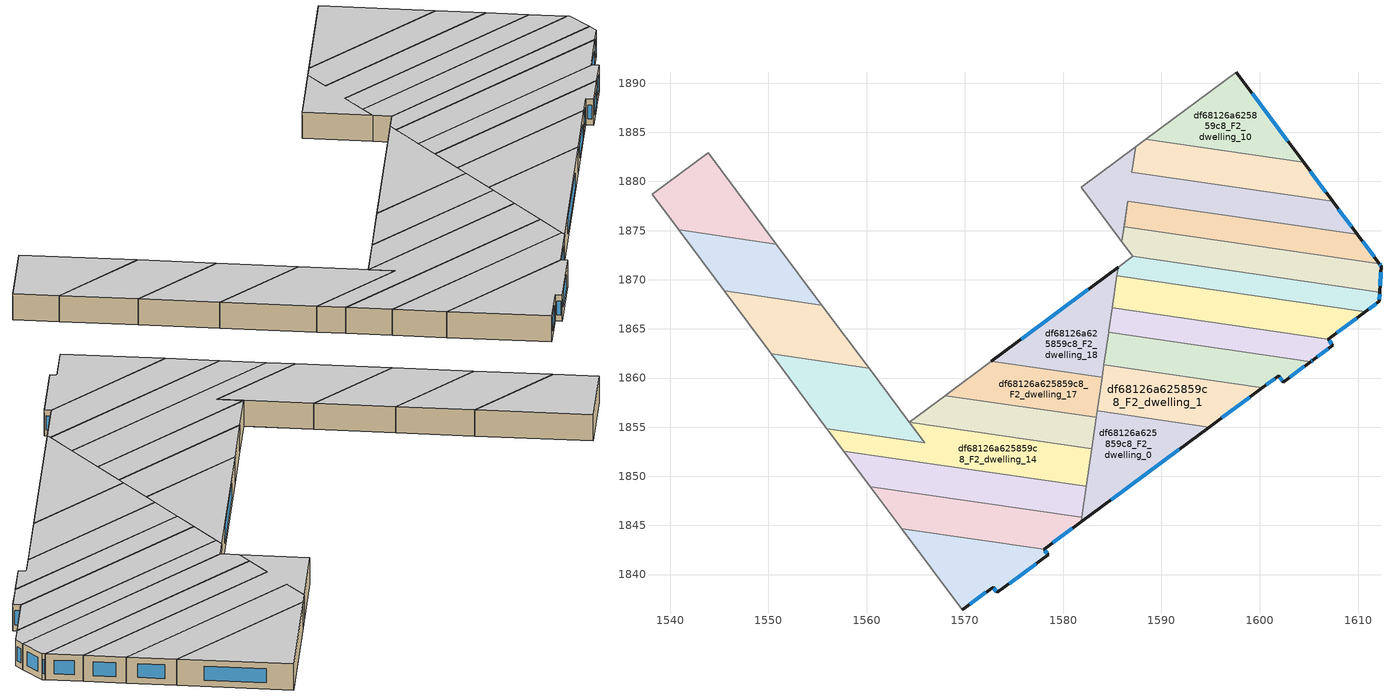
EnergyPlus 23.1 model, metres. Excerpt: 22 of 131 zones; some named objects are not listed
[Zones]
df68126a625859c8_F2_dwelling_0
 floor to df68126a625859c8_F1_dwelling_0 (EU_floor_Construction): 1594.87,1855 1581.83,1845.36 1583.47,1856.66 z6
 wall outside (EU_wall_Construction): 1581.83,1845.36 1594.87,1855 z6:9
 wall to df68126a625859c8_F2_dwelling_1 (EU_wall_Construction): 1594.87,1855 1583.47,1856.66 z6:9
 wall to df68126a625859c8_F2_dwelling_14 (EU_wall_Construction): 1582.91,1852.82 1582.36,1848.98 z6:9
 wall to df68126a625859c8_F2_dwelling_12 (EU_wall_Construction): 1581.9,1845.82 1581.83,1845.36 z6:9
 wall to df68126a625859c8_F2_dwelling_16 (EU_wall_Construction): 1583.37,1855.99 1582.91,1852.82 z6:9
 wall to df68126a625859c8_F2_dwelling_13 (EU_wall_Construction): 1582.35,1848.98 1581.9,1845.82 z6:9
 wall to df68126a625859c8_F2_dwelling_17 (EU_wall_Construction): 1583.47,1856.66 1583.38,1856.03 1583.37,1855.99 z6:9
 window (EU_Window_Construction): 1584.89,1847.63 1591.81,1852.74 z6.7:8.3
 ceiling to df68126a625859c8_F3_dwelling_0 (EU_floor_Construction): 1594.87,1855 1583.47,1856.66 1581.83,1845.36 z9
df68126a625859c8_F2_dwelling_1
 floor to df68126a625859c8_F1_dwelling_1 (EU_floor_Construction): 1600.27,1859 1594.87,1855 1583.47,1856.66 1584.15,1861.33 z6
 wall outside (EU_wall_Construction): 1594.87,1855 1600.27,1859 z6:9
 wall to df68126a625859c8_F2_dwelling_2 (EU_wall_Construction): 1600.27,1859 1584.15,1861.33 z6:9
 wall to df68126a625859c8_F2_dwelling_17 (EU_wall_Construction): 1583.96,1860.06 1583.47,1856.66 z6:9
 wall to df68126a625859c8_F2_dwelling_18 (EU_wall_Construction): 1584.15,1861.33 1583.96,1860.06 z6:9
 window (EU_Window_Construction): 1596.13,1855.94 1599,1858.06 z6.7:8.3
 ceiling to df68126a625859c8_F3_dwelling_1 (EU_floor_Construction): 1600.27,1859 1584.15,1861.33 1583.47,1856.66 1594.87,1855 z9
df68126a625859c8_F2_dwelling_10
 floor to df68126a625859c8_F1_dwelling_10 (EU_floor_Construction): 1597.61,1891.12 1604.46,1881.95 1588.39,1884.28 z6
 wall outside (EU_wall_Construction): 1604.46,1881.95 1597.61,1891.12 z6:9
 wall adiabatic (EU_wall_Construction): 1597.61,1891.12 1588.39,1884.28 z6:9
 wall to df68126a625859c8_F2_dwelling_9 (EU_wall_Construction): 1588.39,1884.28 1604.46,1881.95 z6:9
 window (EU_Window_Construction): 1602.85,1884.11 1599.22,1888.97 z6.7:8.3
 ceiling to df68126a625859c8_F3_dwelling_10 (EU_floor_Construction): 1604.46,1881.95 1597.61,1891.12 1588.39,1884.28 z9
df68126a625859c8_F2_dwelling_11
 floor to df68126a625859c8_F1_dwelling_11 (EU_floor_Construction): 1578.04,1842.56 1578.45,1842.02 1573.27,1838.18 1572.86,1838.73 1569.73,1836.41 1563.57,1844.66 z6
 wall outside (EU_wall_Construction): 1569.73,1836.41 1572.86,1838.73 1573.27,1838.18 1578.45,1842.02 1578.04,1842.56 z6:9
 wall adiabatic (EU_wall_Construction): 1563.57,1844.66 1569.73,1836.41 z6:9
 wall to df68126a625859c8_F2_dwelling_12 (EU_wall_Construction): 1578.04,1842.56 1563.57,1844.66 z6:9
 window (EU_Window_Construction): 1570.46,1836.95 1572.12,1838.19 / 1578.36,1842.14 1578.14,1842.43 / 1574.49,1839.08 1577.24,1841.12 / 1572.95,1838.6 1573.17,1838.31 z6.7:8.3
 ceiling to df68126a625859c8_F3_dwelling_11 (EU_floor_Construction): 1573.27,1838.18 1578.45,1842.02 1578.04,1842.56 1563.57,1844.66 1569.73,1836.41 1572.86,1838.73 z9
df68126a625859c8_F2_dwelling_12
 floor to df68126a625859c8_F1_dwelling_12 (EU_floor_Construction): 1581.9,1845.82 1581.83,1845.36 1578.04,1842.56 1563.57,1844.66 1560.37,1848.94 z6
 wall outside (EU_wall_Construction): 1578.04,1842.56 1581.83,1845.36 z6:9
 wall adiabatic (EU_wall_Construction): 1560.37,1848.94 1563.57,1844.66 z6:9
 wall to df68126a625859c8_F2_dwelling_13 (EU_wall_Construction): 1581.9,1845.82 1560.37,1848.94 z6:9
 window (EU_Window_Construction): 1578.93,1843.22 1580.94,1844.7 z6.7:8.3
 ceiling to df68126a625859c8_F3_dwelling_12 (EU_floor_Construction): 1581.83,1845.36 1581.9,1845.82 1560.37,1848.94 1563.57,1844.66 1578.04,1842.56 z9
df68126a625859c8_F2_dwelling_13
 floor to df68126a625859c8_F1_dwelling_13 (EU_floor_Construction): 1582.35,1848.99 1581.9,1845.82 1560.37,1848.94 1557.66,1852.57 z6
 wall to df68126a625859c8_F2_dwelling_14 (EU_wall_Construction): 1582.35,1848.99 1557.66,1852.57 z6:9
 wall adiabatic (EU_wall_Construction): 1557.66,1852.57 1560.37,1848.94 z6:9
 ceiling to df68126a625859c8_F3_dwelling_13 (EU_floor_Construction): 1581.9,1845.82 1582.35,1848.99 1557.66,1852.57 1560.37,1848.94 z9
df68126a625859c8_F2_dwelling_14
 floor to df68126a625859c8_F1_dwelling_14 (EU_floor_Construction): 1582.91,1852.82 1582.35,1848.99 1557.66,1852.57 1555.96,1854.85 1565.91,1853.41 1564.34,1855.51 z6
 wall to df68126a625859c8_F2_dwelling_15 (EU_wall_Construction): 1564.35,1855.51 1565.91,1853.41 1555.96,1854.85 z6:9
 wall to df68126a625859c8_F2_dwelling_16 (EU_wall_Construction): 1582.91,1852.82 1564.34,1855.51 z6:9
 wall adiabatic (EU_wall_Construction): 1555.96,1854.85 1557.66,1852.57 z6:9
 ceiling to df68126a625859c8_F3_dwelling_14 (EU_floor_Construction): 1582.35,1848.99 1582.91,1852.82 1564.34,1855.51 1565.91,1853.41 1555.96,1854.85 1557.66,1852.57 z9
df68126a625859c8_F2_dwelling_15
 floor to df68126a625859c8_F1_dwelling_15 (EU_floor_Construction): 1560.24,1861.01 1565.91,1853.41 1555.96,1854.85 1550.28,1862.45 z6
 wall adiabatic (EU_wall_Construction): 1550.28,1862.45 1555.96,1854.85 / 1564.34,1855.51 1560.24,1861.01 z6:9
 wall to df68126a625859c8_F2_dwelling_19 (EU_wall_Construction): 1560.24,1861.01 1550.28,1862.45 z6:9
 ceiling to df68126a625859c8_F3_dwelling_15 (EU_floor_Construction): 1565.91,1853.41 1560.24,1861.01 1550.28,1862.45 1555.96,1854.85 z9
df68126a625859c8_F2_dwelling_16
 floor to df68126a625859c8_F1_dwelling_16 (EU_floor_Construction): 1583.37,1855.99 1582.91,1852.82 1564.34,1855.51 1567.98,1858.21 z6
 wall to df68126a625859c8_F2_dwelling_17 (EU_wall_Construction): 1583.37,1855.99 1567.98,1858.21 z6:9
 wall adiabatic (EU_wall_Construction): 1567.98,1858.21 1564.34,1855.51 z6:9
 ceiling to df68126a625859c8_F3_dwelling_16 (EU_floor_Construction): 1582.91,1852.82 1583.37,1855.99 1567.98,1858.21 1564.34,1855.51 z9
df68126a625859c8_F2_dwelling_17
 floor to df68126a625859c8_F1_dwelling_17 (EU_floor_Construction): 1583.96,1860.06 1583.38,1856.03 1583.37,1855.99 1567.98,1858.21 1568.04,1858.26 1572.67,1861.7 z6
 wall adiabatic (EU_wall_Construction): 1572.67,1861.7 1568.04,1858.26 1567.98,1858.21 z6:9
 wall to df68126a625859c8_F2_dwelling_18 (EU_wall_Construction): 1583.96,1860.06 1572.67,1861.7 z6:9
 ceiling to df68126a625859c8_F3_dwelling_17 (EU_floor_Construction): 1583.38,1856.03 1583.96,1860.06 1572.67,1861.7 1568.04,1858.26 1567.98,1858.21 1583.37,1855.99 z9
df68126a625859c8_F2_dwelling_18
 floor to df68126a625859c8_F1_dwelling_18 (EU_floor_Construction): 1585.59,1871.29 1583.96,1860.06 1572.67,1861.7 z6
 wall outside (EU_wall_Construction): 1585.59,1871.29 1572.67,1861.7 z6:9
 wall to df68126a625859c8_F2_dwelling_2 (EU_wall_Construction): 1584.15,1861.33 1584.63,1864.65 z6:9
 wall to df68126a625859c8_F2_dwelling_3 (EU_wall_Construction): 1584.63,1864.65 1584.65,1864.79 1584.99,1867.13 z6:9
 wall to df68126a625859c8_F2_dwelling_4 (EU_wall_Construction): 1584.99,1867.13 1585.46,1870.43 z6:9
 wall to df68126a625859c8_F2_dwelling_5 (EU_wall_Construction): 1585.47,1870.43 1585.59,1871.29 z6:9
 window (EU_Window_Construction): 1582.56,1869.03 1575.7,1863.95 z6.7:8.3
 ceiling to df68126a625859c8_F3_dwelling_18 (EU_floor_Construction): 1583.96,1860.06 1585.59,1871.29 1572.67,1861.7 z9
df68126a625859c8_F2_dwelling_19
 floor to df68126a625859c8_F1_dwelling_19 (EU_floor_Construction): 1555.44,1867.43 1560.24,1861.01 1550.28,1862.45 1545.49,1868.87 z6
 wall to df68126a625859c8_F2_dwelling_20 (EU_wall_Construction): 1555.44,1867.43 1545.49,1868.87 z6:9
 wall adiabatic (EU_wall_Construction): 1560.24,1861.01 1555.44,1867.43 / 1545.49,1868.87 1550.28,1862.45 z6:9
 ceiling to df68126a625859c8_F3_dwelling_19 (EU_floor_Construction): 1560.24,1861.01 1555.44,1867.43 1545.49,1868.87 1550.28,1862.45 z9
df68126a625859c8_F2_dwelling_2
 floor to df68126a625859c8_F1_dwelling_2 (EU_floor_Construction): 1605.2,1861.66 1602.41,1859.59 1601.94,1860.24 1600.27,1859 1584.15,1861.33 1584.63,1864.65 z6
 wall outside (EU_wall_Construction): 1600.27,1859 1601.94,1860.24 1602.41,1859.59 1605.2,1861.66 z6:9
 wall to df68126a625859c8_F2_dwelling_3 (EU_wall_Construction): 1605.2,1861.66 1584.63,1864.65 z6:9
 window (EU_Window_Construction): 1603.07,1860.08 1604.55,1861.18 / 1602.05,1860.09 1602.3,1859.74 / 1600.66,1859.29 1601.55,1859.95 z6.7:8.3
 ceiling to df68126a625859c8_F3_dwelling_2 (EU_floor_Construction): 1605.2,1861.66 1584.63,1864.65 1584.15,1861.33 1600.27,1859 1601.94,1860.24 1602.41,1859.59 z9
df68126a625859c8_F2_dwelling_20
 floor to df68126a625859c8_F1_dwelling_20 (EU_floor_Construction): 1550.82,1873.62 1555.44,1867.43 1545.49,1868.87 1540.86,1875.07 z6
 wall to df68126a625859c8_F2_dwelling_21 (EU_wall_Construction): 1550.82,1873.62 1540.86,1875.07 z6:9
 wall adiabatic (EU_wall_Construction): 1555.44,1867.43 1550.82,1873.62 / 1540.86,1875.07 1545.49,1868.87 z6:9
 ceiling to df68126a625859c8_F3_dwelling_20 (EU_floor_Construction): 1555.44,1867.43 1550.82,1873.62 1540.86,1875.07 1545.49,1868.87 z9
df68126a625859c8_F2_dwelling_21
 floor to df68126a625859c8_F1_dwelling_21 (EU_floor_Construction): 1543.87,1882.93 1550.82,1873.62 1540.86,1875.07 1538.16,1878.69 z6
 wall adiabatic (EU_wall_Construction): 1550.82,1873.62 1543.87,1882.93 1538.16,1878.69 1540.86,1875.07 z6:9
 ceiling to df68126a625859c8_F3_dwelling_21 (EU_floor_Construction): 1550.82,1873.62 1543.87,1882.93 1538.16,1878.69 1540.86,1875.07 z9
df68126a625859c8_F2_dwelling_3
 floor to df68126a625859c8_F1_dwelling_3 (EU_floor_Construction): 1606.96,1863.95 1607.43,1863.31 1605.38,1861.79 1605.2,1861.66 1584.63,1864.65 1584.65,1864.79 1584.99,1867.13 z6
 wall outside (EU_wall_Construction): 1605.2,1861.66 1605.38,1861.79 1607.43,1863.31 1606.96,1863.95 z6:9
 wall to df68126a625859c8_F2_dwelling_4 (EU_wall_Construction): 1606.96,1863.95 1584.99,1867.13 z6:9
 window (EU_Window_Construction): 1607.32,1863.46 1607.07,1863.8 / 1605.86,1862.15 1606.95,1862.96 / 1605.24,1861.69 1605.33,1861.76 z6.7:8.3
 ceiling to df68126a625859c8_F3_dwelling_3 (EU_floor_Construction): 1607.43,1863.31 1606.96,1863.95 1584.99,1867.13 1584.65,1864.79 1584.63,1864.65 1605.2,1861.66 1605.38,1861.79 z9
df68126a625859c8_F2_dwelling_4
 floor to df68126a625859c8_F1_dwelling_4 (EU_floor_Construction): 1610.76,1866.76 1606.96,1863.95 1584.99,1867.13 1585.47,1870.43 z6
 wall outside (EU_wall_Construction): 1606.96,1863.95 1610.76,1866.76 z6:9
 wall to df68126a625859c8_F2_dwelling_5 (EU_wall_Construction): 1610.76,1866.76 1585.47,1870.43 z6:9
 window (EU_Window_Construction): 1607.85,1864.61 1609.87,1866.1 z6.7:8.3
 ceiling to df68126a625859c8_F3_dwelling_4 (EU_floor_Construction): 1610.76,1866.76 1585.47,1870.43 1584.99,1867.13 1606.96,1863.95 z9
df68126a625859c8_F2_dwelling_5
 floor to df68126a625859c8_F1_dwelling_5 (EU_floor_Construction): 1612.21,1868.75 1612.17,1867.8 1610.76,1866.76 1585.47,1870.43 1585.59,1871.29 1587.08,1872.39 z6
 wall outside (EU_wall_Construction): 1610.76,1866.76 1612.17,1867.8 1612.21,1868.75 z6:9
 wall adiabatic (EU_wall_Construction): 1587.08,1872.39 1585.59,1871.29 z6:9
 wall to df68126a625859c8_F2_dwelling_6 (EU_wall_Construction): 1612.21,1868.75 1587.08,1872.39 z6:9
 window (EU_Window_Construction): 1612.18,1868.02 1612.2,1868.53 / 1611.09,1867 1611.84,1867.56 z6.7:8.3
 ceiling to df68126a625859c8_F3_dwelling_5 (EU_floor_Construction): 1612.17,1867.8 1612.21,1868.75 1587.08,1872.39 1585.59,1871.29 1585.47,1870.43 1610.76,1866.76 z9
df68126a625859c8_F2_dwelling_6
 floor to df68126a625859c8_F1_dwelling_6 (EU_floor_Construction): 1612.16,1871.63 1612.34,1871.4 1612.21,1868.75 1587.08,1872.39 1585.97,1873.89 1586.19,1875.4 z6
 wall outside (EU_wall_Construction): 1612.21,1868.75 1612.34,1871.4 1612.16,1871.63 z6:9
 wall adiabatic (EU_wall_Construction): 1586.19,1875.4 1585.97,1873.89 1587.08,1872.39 z6:9
 wall to df68126a625859c8_F2_dwelling_7 (EU_wall_Construction): 1612.16,1871.63 1586.19,1875.4 z6:9
 window (EU_Window_Construction): 1612.3,1871.45 1612.2,1871.58 / 1612.24,1869.37 1612.31,1870.78 z6.7:8.3
 ceiling to df68126a625859c8_F3_dwelling_6 (EU_floor_Construction): 1612.21,1868.75 1612.34,1871.4 1612.16,1871.63 1586.19,1875.4 1585.97,1873.89 1587.08,1872.39 z9
df68126a625859c8_F2_dwelling_7
 floor to df68126a625859c8_F1_dwelling_7 (EU_floor_Construction): 1609.93,1874.62 1612.16,1871.63 1586.19,1875.4 1586.56,1878.01 z6
 wall outside (EU_wall_Construction): 1612.16,1871.63 1609.93,1874.62 z6:9
 wall adiabatic (EU_wall_Construction): 1586.56,1878.01 1586.19,1875.4 z6:9
 wall to df68126a625859c8_F2_dwelling_8 (EU_wall_Construction): 1609.93,1874.62 1586.56,1878.01 z6:9
 window (EU_Window_Construction): 1611.64,1872.33 1610.46,1873.92 z6.7:8.3
 ceiling to df68126a625859c8_F3_dwelling_7 (EU_floor_Construction): 1612.16,1871.63 1609.93,1874.62 1586.56,1878.01 1586.19,1875.4 z9
df68126a625859c8_F2_dwelling_8
 floor to df68126a625859c8_F1_dwelling_8 (EU_floor_Construction): 1607.42,1877.98 1609.93,1874.62 1586.56,1878.01 1585.97,1873.89 1581.84,1879.42 1587.36,1883.52 1586.99,1880.95 z6
 wall outside (EU_wall_Construction): 1609.93,1874.62 1607.42,1877.98 z6:9
 wall adiabatic (EU_wall_Construction): 1587.36,1883.52 1581.84,1879.42 1585.97,1873.89 1586.56,1878.01 z6:9
 wall to df68126a625859c8_F2_dwelling_9 (EU_wall_Construction): 1607.42,1877.98 1586.99,1880.95 1587.36,1883.52 z6:9
 window (EU_Window_Construction): 1609.34,1875.41 1608.01,1877.19 z6.7:8.3
 ceiling to df68126a625859c8_F3_dwelling_8 (EU_floor_Construction): 1609.93,1874.62 1607.42,1877.98 1586.99,1880.95 1587.36,1883.52 1581.84,1879.42 1585.97,1873.89 1586.56,1878.01 z9
df68126a625859c8_F2_dwelling_9
 floor to df68126a625859c8_F1_dwelling_9 (EU_floor_Construction): 1604.46,1881.95 1607.42,1877.98 1586.99,1880.95 1587.36,1883.52 1588.39,1884.28 z6
 wall outside (EU_wall_Construction): 1607.42,1877.98 1604.46,1881.95 z6:9
 wall adiabatic (EU_wall_Construction): 1588.39,1884.28 1587.36,1883.52 z6:9
 window (EU_Window_Construction): 1606.72,1878.92 1605.15,1881.02 z6.7:8.3
 ceiling to df68126a625859c8_F3_dwelling_9 (EU_floor_Construction): 1607.42,1877.98 1604.46,1881.95 1588.39,1884.28 1587.36,1883.52 1586.99,1880.95 z9
[Building]
EU S2 Campaign: North Axis=0; Terrain=City; Solar Distribution=FullExterior
[Site:Location]
Budapest.Ferenc.Liszt.Intl.AP: Latitude=47.437; Longitude=19.256; Time Zone=1; Elevation=185
[SizingPeriod:WeatherFileDays]
AnnualSizingPeriod: Begin Month=1; Begin Day of Month=1; End Month=12; End Day of Month=31; Day of Week for Start Day=Monday; Use Weather File Daylight Saving Period=No; Use Weather File Rain and Snow Indicators=No
[MATERIAL]
EU_InternalMass_Material: Roughness=MediumRough; Thickness=0.1; Conductivity=1; Density=1800; Specific Heat=900; Thermal Absorptance=0.9; Solar Absorptance=0.7; Visible Absorptance=0.7
[MATERIAL:NOMASS] Roughness=MediumRough; Thermal Absorptance=0.9; Solar Absorptance=0.7; Visible Absorptance=0.7
Name | Thermal Resistance
EU_wall_NoMass | 0.832559
EU_floor_NoMass | 0.872794
[WINDOWMATERIAL:SIMPLEGLAZINGSYSTEM]
EU_Window_SimpleGlazing: UFactor=2.79869; Solar Heat Gain Coefficient=0.75; Visible Transmittance=0.75
[CONSTRUCTION]
EU_wall_Construction: EU_wall_NoMass
EU_floor_Construction: EU_floor_NoMass
EU_Window_Construction: EU_Window_SimpleGlazing
EU_InternalMass_Construction: EU_InternalMass_Material
[ZONE] Type=1; Multiplier=1; Ceiling Height=autocalculate; Floor Area=autocalculate; Part of Total Floor Area=Yes
Name | Volume
df68126a625859c8_F2_dwelling_0 | 197.204
df68126a625859c8_F2_dwelling_1 | 197.165
df68126a625859c8_F2_dwelling_10 | 197.195
df68126a625859c8_F2_dwelling_11 | 172.962
df68126a625859c8_F2_dwelling_12 | 208.429
df68126a625859c8_F2_dwelling_13 | 224.082
df68126a625859c8_F2_dwelling_14 | 256.579
df68126a625859c8_F2_dwelling_15 | 202.298
df68126a625859c8_F2_dwelling_16 | 164.551
df68126a625859c8_F2_dwelling_17 | 166.41
df68126a625859c8_F2_dwelling_18 | 194.161
df68126a625859c8_F2_dwelling_19 | 171.014
df68126a625859c8_F2_dwelling_2 | 187.75
df68126a625859c8_F2_dwelling_20 | 165.028
df68126a625859c8_F2_dwelling_21 | 172.174
df68126a625859c8_F2_dwelling_3 | 165.502
df68126a625859c8_F2_dwelling_4 | 238.255
df68126a625859c8_F2_dwelling_5 | 170.121
df68126a625859c8_F2_dwelling_6 | 224.241
df68126a625859c8_F2_dwelling_7 | 197.164
df68126a625859c8_F2_dwelling_8 | 268.359
df68126a625859c8_F2_dwelling_9 | 197.196
[INTERNALMASS] Construction=EU_InternalMass_Construction
Name | Zone or ZoneList | Surface Area
df68126a625859c8_F2_dwelling_0_EU_InternalMass | df68126a625859c8_F2_dwelling_0 | 65.7359
df68126a625859c8_F2_dwelling_1_EU_InternalMass | df68126a625859c8_F2_dwelling_1 | 65.7218
df68126a625859c8_F2_dwelling_2_EU_InternalMass | df68126a625859c8_F2_dwelling_2 | 62.5848
df68126a625859c8_F2_dwelling_3_EU_InternalMass | df68126a625859c8_F2_dwelling_3 | 55.1657
df68126a625859c8_F2_dwelling_4_EU_InternalMass | df68126a625859c8_F2_dwelling_4 | 79.4181
df68126a625859c8_F2_dwelling_5_EU_InternalMass | df68126a625859c8_F2_dwelling_5 | 56.7071
df68126a625859c8_F2_dwelling_6_EU_InternalMass | df68126a625859c8_F2_dwelling_6 | 74.747
df68126a625859c8_F2_dwelling_7_EU_InternalMass | df68126a625859c8_F2_dwelling_7 | 65.7214
df68126a625859c8_F2_dwelling_8_EU_InternalMass | df68126a625859c8_F2_dwelling_8 | 89.4525
df68126a625859c8_F2_dwelling_9_EU_InternalMass | df68126a625859c8_F2_dwelling_9 | 65.732
df68126a625859c8_F2_dwelling_10_EU_InternalMass | df68126a625859c8_F2_dwelling_10 | 65.7317
df68126a625859c8_F2_dwelling_11_EU_InternalMass | df68126a625859c8_F2_dwelling_11 | 57.6538
df68126a625859c8_F2_dwelling_12_EU_InternalMass | df68126a625859c8_F2_dwelling_12 | 69.4764
df68126a625859c8_F2_dwelling_13_EU_InternalMass | df68126a625859c8_F2_dwelling_13 | 74.6961
df68126a625859c8_F2_dwelling_14_EU_InternalMass | df68126a625859c8_F2_dwelling_14 | 85.5329
df68126a625859c8_F2_dwelling_15_EU_InternalMass | df68126a625859c8_F2_dwelling_15 | 67.4444
df68126a625859c8_F2_dwelling_16_EU_InternalMass | df68126a625859c8_F2_dwelling_16 | 54.8477
df68126a625859c8_F2_dwelling_17_EU_InternalMass | df68126a625859c8_F2_dwelling_17 | 55.4741
df68126a625859c8_F2_dwelling_18_EU_InternalMass | df68126a625859c8_F2_dwelling_18 | 64.7172
df68126a625859c8_F2_dwelling_19_EU_InternalMass | df68126a625859c8_F2_dwelling_19 | 57.0052
df68126a625859c8_F2_dwelling_20_EU_InternalMass | df68126a625859c8_F2_dwelling_20 | 55.0047
df68126a625859c8_F2_dwelling_21_EU_InternalMass | df68126a625859c8_F2_dwelling_21 | 57.3952
[OTHEREQUIPMENT] Fuel Type=Electricity; Design Level Calculation Method=Watts/Area; Power per Zone Floor Area=1; Fraction Latent=0; Fraction Radiant=0; Fraction Lost=0; Carbon Dioxide Generation Rate=0; EndUse Subcategory=EU_Step8_InternalGains
Name | Zone or ZoneList or Space or SpaceList | Schedule
EU_Step8_InternalGain_df68126a625859c8_F2_dwelling_0_f000 | df68126a625859c8_F2_dwelling_0 | EU_Step8_GainSchedule_df68126a625859c8_F2_dwelling_0_f000
EU_Step8_InternalGain_df68126a625859c8_F2_dwelling_1_f000 | df68126a625859c8_F2_dwelling_1 | EU_Step8_GainSchedule_df68126a625859c8_F2_dwelling_1_f000
EU_Step8_InternalGain_df68126a625859c8_F2_dwelling_2_f000 | df68126a625859c8_F2_dwelling_2 | EU_Step8_GainSchedule_df68126a625859c8_F2_dwelling_2_f000
EU_Step8_InternalGain_df68126a625859c8_F2_dwelling_3_f000 | df68126a625859c8_F2_dwelling_3 | EU_Step8_GainSchedule_df68126a625859c8_F2_dwelling_3_f000
EU_Step8_InternalGain_df68126a625859c8_F2_dwelling_4_f000 | df68126a625859c8_F2_dwelling_4 | EU_Step8_GainSchedule_df68126a625859c8_F2_dwelling_4_f000
EU_Step8_InternalGain_df68126a625859c8_F2_dwelling_5_f000 | df68126a625859c8_F2_dwelling_5 | EU_Step8_GainSchedule_df68126a625859c8_F2_dwelling_5_f000
EU_Step8_InternalGain_df68126a625859c8_F2_dwelling_6_f000 | df68126a625859c8_F2_dwelling_6 | EU_Step8_GainSchedule_df68126a625859c8_F2_dwelling_6_f000
EU_Step8_InternalGain_df68126a625859c8_F2_dwelling_7_f000 | df68126a625859c8_F2_dwelling_7 | EU_Step8_GainSchedule_df68126a625859c8_F2_dwelling_7_f000
EU_Step8_InternalGain_df68126a625859c8_F2_dwelling_8_f000 | df68126a625859c8_F2_dwelling_8 | EU_Step8_GainSchedule_df68126a625859c8_F2_dwelling_8_f000
EU_Step8_InternalGain_df68126a625859c8_F2_dwelling_9_f000 | df68126a625859c8_F2_dwelling_9 | EU_Step8_GainSchedule_df68126a625859c8_F2_dwelling_9_f000
EU_Step8_InternalGain_df68126a625859c8_F2_dwelling_10_f000 | df68126a625859c8_F2_dwelling_10 | EU_Step8_GainSchedule_df68126a625859c8_F2_dwelling_10_f000
EU_Step8_InternalGain_df68126a625859c8_F2_dwelling_11_f000 | df68126a625859c8_F2_dwelling_11 | EU_Step8_GainSchedule_df68126a625859c8_F2_dwelling_11_f000
EU_Step8_InternalGain_df68126a625859c8_F2_dwelling_12_f000 | df68126a625859c8_F2_dwelling_12 | EU_Step8_GainSchedule_df68126a625859c8_F2_dwelling_12_f000
EU_Step8_InternalGain_df68126a625859c8_F2_dwelling_13_f000 | df68126a625859c8_F2_dwelling_13 | EU_Step8_GainSchedule_df68126a625859c8_F2_dwelling_13_f000
EU_Step8_InternalGain_df68126a625859c8_F2_dwelling_14_f000 | df68126a625859c8_F2_dwelling_14 | EU_Step8_GainSchedule_df68126a625859c8_F2_dwelling_14_f000
EU_Step8_InternalGain_df68126a625859c8_F2_dwelling_15_f000 | df68126a625859c8_F2_dwelling_15 | EU_Step8_GainSchedule_df68126a625859c8_F2_dwelling_15_f000
EU_Step8_InternalGain_df68126a625859c8_F2_dwelling_16_f000 | df68126a625859c8_F2_dwelling_16 | EU_Step8_GainSchedule_df68126a625859c8_F2_dwelling_16_f000
EU_Step8_InternalGain_df68126a625859c8_F2_dwelling_17_f000 | df68126a625859c8_F2_dwelling_17 | EU_Step8_GainSchedule_df68126a625859c8_F2_dwelling_17_f000
EU_Step8_InternalGain_df68126a625859c8_F2_dwelling_18_f000 | df68126a625859c8_F2_dwelling_18 | EU_Step8_GainSchedule_df68126a625859c8_F2_dwelling_18_f000
EU_Step8_InternalGain_df68126a625859c8_F2_dwelling_19_f000 | df68126a625859c8_F2_dwelling_19 | EU_Step8_GainSchedule_df68126a625859c8_F2_dwelling_19_f000
EU_Step8_InternalGain_df68126a625859c8_F2_dwelling_20_f000 | df68126a625859c8_F2_dwelling_20 | EU_Step8_GainSchedule_df68126a625859c8_F2_dwelling_20_f000
EU_Step8_InternalGain_df68126a625859c8_F2_dwelling_21_f000 | df68126a625859c8_F2_dwelling_21 | EU_Step8_GainSchedule_df68126a625859c8_F2_dwelling_21_f000
[ZONEVENTILATION:DESIGNFLOWRATE] Schedule=EU_AlwaysOn; Design Flow Rate Calculation Method=AirChanges/Hour; Air Changes per Hour=0.475469; Ventilation Type=Natural; Fan Pressure Rise=0; Fan Total Efficiency=1; Constant Term Coefficient=1; Temperature Term Coefficient=0; Velocity Term Coefficient=0; Velocity Squared Term Coefficient=0; Minimum Indoor Temperature=-100; Maximum Indoor Temperature=100; Delta Temperature=-100; Minimum Outdoor Temperature=-100; Maximum Outdoor Temperature=100; Maximum Wind Speed=40
Name | Zone or ZoneList or Space or SpaceList
EU_ConstantAir_df68126a625859c8_F2_dwelling_0 | df68126a625859c8_F2_dwelling_0
EU_ConstantAir_df68126a625859c8_F2_dwelling_1 | df68126a625859c8_F2_dwelling_1
EU_ConstantAir_df68126a625859c8_F2_dwelling_2 | df68126a625859c8_F2_dwelling_2
EU_ConstantAir_df68126a625859c8_F2_dwelling_3 | df68126a625859c8_F2_dwelling_3
EU_ConstantAir_df68126a625859c8_F2_dwelling_4 | df68126a625859c8_F2_dwelling_4
EU_ConstantAir_df68126a625859c8_F2_dwelling_5 | df68126a625859c8_F2_dwelling_5
EU_ConstantAir_df68126a625859c8_F2_dwelling_6 | df68126a625859c8_F2_dwelling_6
EU_ConstantAir_df68126a625859c8_F2_dwelling_7 | df68126a625859c8_F2_dwelling_7
EU_ConstantAir_df68126a625859c8_F2_dwelling_8 | df68126a625859c8_F2_dwelling_8
EU_ConstantAir_df68126a625859c8_F2_dwelling_9 | df68126a625859c8_F2_dwelling_9
EU_ConstantAir_df68126a625859c8_F2_dwelling_10 | df68126a625859c8_F2_dwelling_10
EU_ConstantAir_df68126a625859c8_F2_dwelling_11 | df68126a625859c8_F2_dwelling_11
EU_ConstantAir_df68126a625859c8_F2_dwelling_12 | df68126a625859c8_F2_dwelling_12
EU_ConstantAir_df68126a625859c8_F2_dwelling_13 | df68126a625859c8_F2_dwelling_13
EU_ConstantAir_df68126a625859c8_F2_dwelling_14 | df68126a625859c8_F2_dwelling_14
EU_ConstantAir_df68126a625859c8_F2_dwelling_15 | df68126a625859c8_F2_dwelling_15
EU_ConstantAir_df68126a625859c8_F2_dwelling_16 | df68126a625859c8_F2_dwelling_16
EU_ConstantAir_df68126a625859c8_F2_dwelling_17 | df68126a625859c8_F2_dwelling_17
EU_ConstantAir_df68126a625859c8_F2_dwelling_18 | df68126a625859c8_F2_dwelling_18
EU_ConstantAir_df68126a625859c8_F2_dwelling_19 | df68126a625859c8_F2_dwelling_19
EU_ConstantAir_df68126a625859c8_F2_dwelling_20 | df68126a625859c8_F2_dwelling_20
EU_ConstantAir_df68126a625859c8_F2_dwelling_21 | df68126a625859c8_F2_dwelling_21
[HVACTEMPLATE:ZONE:IDEALLOADSAIRSYSTEM] System Availability Schedule=EU_AlwaysOn; Maximum Heating Supply Air Temperature=50; Minimum Cooling Supply Air Temperature=13; Maximum Heating Supply Air Humidity Ratio=0.0156; Minimum Cooling Supply Air Humidity Ratio=0.0077; Heating Limit=NoLimit; Cooling Limit=NoLimit; Heating Availability Schedule=EU_AlwaysOn; Cooling Availability Schedule=EU_CoolingOff; Dehumidification Control Type=ConstantSensibleHeatRatio; Cooling Sensible Heat Ratio=0.7; Dehumidification Setpoint=60; Humidification Control Type=None; Humidification Setpoint=30; Outdoor Air Method=None; Outdoor Air Flow Rate per Person=0.00944; Outdoor Air Flow Rate per Zone Floor Area=0; Outdoor Air Flow Rate per Zone=0; Demand Controlled Ventilation Type=None; Outdoor Air Economizer Type=NoEconomizer; Heat Recovery Type=None; Sensible Heat Recovery Effectiveness=0.7; Latent Heat Recovery Effectiveness=0.65
Name | Template Thermostat
df68126a625859c8_F2_dwelling_0 | EU_HeatOnly_df68126a625859c8_F2_dwelling_0
df68126a625859c8_F2_dwelling_1 | EU_HeatOnly_df68126a625859c8_F2_dwelling_1
df68126a625859c8_F2_dwelling_2 | EU_HeatOnly_df68126a625859c8_F2_dwelling_2
df68126a625859c8_F2_dwelling_3 | EU_HeatOnly_df68126a625859c8_F2_dwelling_3
df68126a625859c8_F2_dwelling_4 | EU_HeatOnly_df68126a625859c8_F2_dwelling_4
df68126a625859c8_F2_dwelling_5 | EU_HeatOnly_df68126a625859c8_F2_dwelling_5
df68126a625859c8_F2_dwelling_6 | EU_HeatOnly_df68126a625859c8_F2_dwelling_6
df68126a625859c8_F2_dwelling_7 | EU_HeatOnly_df68126a625859c8_F2_dwelling_7
df68126a625859c8_F2_dwelling_8 | EU_HeatOnly_df68126a625859c8_F2_dwelling_8
df68126a625859c8_F2_dwelling_9 | EU_HeatOnly_df68126a625859c8_F2_dwelling_9
df68126a625859c8_F2_dwelling_10 | EU_HeatOnly_df68126a625859c8_F2_dwelling_10
df68126a625859c8_F2_dwelling_11 | EU_HeatOnly_df68126a625859c8_F2_dwelling_11
df68126a625859c8_F2_dwelling_12 | EU_HeatOnly_df68126a625859c8_F2_dwelling_12
df68126a625859c8_F2_dwelling_13 | EU_HeatOnly_df68126a625859c8_F2_dwelling_13
df68126a625859c8_F2_dwelling_14 | EU_HeatOnly_df68126a625859c8_F2_dwelling_14
df68126a625859c8_F2_dwelling_15 | EU_HeatOnly_df68126a625859c8_F2_dwelling_15
df68126a625859c8_F2_dwelling_16 | EU_HeatOnly_df68126a625859c8_F2_dwelling_16
df68126a625859c8_F2_dwelling_17 | EU_HeatOnly_df68126a625859c8_F2_dwelling_17
df68126a625859c8_F2_dwelling_18 | EU_HeatOnly_df68126a625859c8_F2_dwelling_18
df68126a625859c8_F2_dwelling_19 | EU_HeatOnly_df68126a625859c8_F2_dwelling_19
df68126a625859c8_F2_dwelling_20 | EU_HeatOnly_df68126a625859c8_F2_dwelling_20
df68126a625859c8_F2_dwelling_21 | EU_HeatOnly_df68126a625859c8_F2_dwelling_21
[SIZING:ZONE] Zone Cooling Design Supply Air Temperature Input Method=SupplyAirTemperature; Zone Cooling Design Supply Air Temperature=13; Zone Heating Design Supply Air Temperature Input Method=SupplyAirTemperature; Zone Heating Design Supply Air Temperature=50; Zone Cooling Design Supply Air Humidity Ratio=0.008; Zone Heating Design Supply Air Humidity Ratio=0.008; Cooling Design Air Flow Method=DesignDay; Cooling Design Air Flow Rate=0; Cooling Minimum Air Flow per Zone Floor Area=0.000762; Cooling Minimum Air Flow=0; Cooling Minimum Air Flow Fraction=0.2; Heating Design Air Flow Method=DesignDay; Heating Design Air Flow Rate=0; Heating Maximum Air Flow per Zone Floor Area=0.002032; Heating Maximum Air Flow=0.141576; Heating Maximum Air Flow Fraction=0.3; Account for Dedicated Outdoor Air System=No; Dedicated Outdoor Air System Control Strategy=NeutralSupplyAir; Dedicated Outdoor Air Low Setpoint Temperature for Design=autosize; Dedicated Outdoor Air High Setpoint Temperature for Design=autosize; Zone Load Sizing Method=Sensible Load Only No Latent Load; Zone Latent Cooling Design Supply Air Humidity Ratio Input Method=HumidityRatioDifference; Zone Cooling Design Supply Air Humidity Ratio Difference=0.005; Zone Latent Heating Design Supply Air Humidity Ratio Input Method=HumidityRatioDifference; Zone Humidification Design Supply Air Humidity Ratio Difference=0.005
df68126a625859c8_F2_dwelling_0; df68126a625859c8_F2_dwelling_1; df68126a625859c8_F2_dwelling_2; df68126a625859c8_F2_dwelling_3; df68126a625859c8_F2_dwelling_4; df68126a625859c8_F2_dwelling_5; df68126a625859c8_F2_dwelling_6; df68126a625859c8_F2_dwelling_7; df68126a625859c8_F2_dwelling_8; df68126a625859c8_F2_dwelling_9; df68126a625859c8_F2_dwelling_10; df68126a625859c8_F2_dwelling_11; df68126a625859c8_F2_dwelling_12; df68126a625859c8_F2_dwelling_13; df68126a625859c8_F2_dwelling_14; df68126a625859c8_F2_dwelling_15; df68126a625859c8_F2_dwelling_16; df68126a625859c8_F2_dwelling_17; df68126a625859c8_F2_dwelling_18; df68126a625859c8_F2_dwelling_19; df68126a625859c8_F2_dwelling_20; df68126a625859c8_F2_dwelling_21
[SCHEDULE:CONSTANT]
Name | Hourly Value
EU_AlwaysOn | 1
EU_CoolingOff | 0
[SCHEDULE:FILE] Column Number=1; Rows to Skip at Top=0; Number of Hours of Data=8760; Column Separator=Comma; Interpolate to Timestep=No; Minutes per Item=60; Adjust Schedule for Daylight Savings=Yes
Name | File
EU_Step8_GainSchedule_df68126a625859c8_F2_dwelling_0_f000 | ../../schedules/df68126a625859c8/df68126a625859c8_F2_dwelling_0_f000_gain.csv
EU_Step8_GainSchedule_df68126a625859c8_F2_dwelling_1_f000 | ../../schedules/df68126a625859c8/df68126a625859c8_F2_dwelling_1_f000_gain.csv
EU_Step8_GainSchedule_df68126a625859c8_F2_dwelling_2_f000 | ../../schedules/df68126a625859c8/df68126a625859c8_F2_dwelling_2_f000_gain.csv
EU_Step8_GainSchedule_df68126a625859c8_F2_dwelling_3_f000 | ../../schedules/df68126a625859c8/df68126a625859c8_F2_dwelling_3_f000_gain.csv
EU_Step8_GainSchedule_df68126a625859c8_F2_dwelling_4_f000 | ../../schedules/df68126a625859c8/df68126a625859c8_F2_dwelling_4_f000_gain.csv
EU_Step8_GainSchedule_df68126a625859c8_F2_dwelling_5_f000 | ../../schedules/df68126a625859c8/df68126a625859c8_F2_dwelling_5_f000_gain.csv
EU_Step8_GainSchedule_df68126a625859c8_F2_dwelling_6_f000 | ../../schedules/df68126a625859c8/df68126a625859c8_F2_dwelling_6_f000_gain.csv
EU_Step8_GainSchedule_df68126a625859c8_F2_dwelling_7_f000 | ../../schedules/df68126a625859c8/df68126a625859c8_F2_dwelling_7_f000_gain.csv
EU_Step8_GainSchedule_df68126a625859c8_F2_dwelling_8_f000 | ../../schedules/df68126a625859c8/df68126a625859c8_F2_dwelling_8_f000_gain.csv
EU_Step8_GainSchedule_df68126a625859c8_F2_dwelling_9_f000 | ../../schedules/df68126a625859c8/df68126a625859c8_F2_dwelling_9_f000_gain.csv
EU_Step8_GainSchedule_df68126a625859c8_F2_dwelling_10_f000 | ../../schedules/df68126a625859c8/df68126a625859c8_F2_dwelling_10_f000_gain.csv
EU_Step8_GainSchedule_df68126a625859c8_F2_dwelling_11_f000 | ../../schedules/df68126a625859c8/df68126a625859c8_F2_dwelling_11_f000_gain.csv
EU_Step8_GainSchedule_df68126a625859c8_F2_dwelling_12_f000 | ../../schedules/df68126a625859c8/df68126a625859c8_F2_dwelling_12_f000_gain.csv
EU_Step8_GainSchedule_df68126a625859c8_F2_dwelling_13_f000 | ../../schedules/df68126a625859c8/df68126a625859c8_F2_dwelling_13_f000_gain.csv
EU_Step8_GainSchedule_df68126a625859c8_F2_dwelling_14_f000 | ../../schedules/df68126a625859c8/df68126a625859c8_F2_dwelling_14_f000_gain.csv
EU_Step8_GainSchedule_df68126a625859c8_F2_dwelling_15_f000 | ../../schedules/df68126a625859c8/df68126a625859c8_F2_dwelling_15_f000_gain.csv
EU_Step8_GainSchedule_df68126a625859c8_F2_dwelling_16_f000 | ../../schedules/df68126a625859c8/df68126a625859c8_F2_dwelling_16_f000_gain.csv
EU_Step8_GainSchedule_df68126a625859c8_F2_dwelling_17_f000 | ../../schedules/df68126a625859c8/df68126a625859c8_F2_dwelling_17_f000_gain.csv
EU_Step8_GainSchedule_df68126a625859c8_F2_dwelling_18_f000 | ../../schedules/df68126a625859c8/df68126a625859c8_F2_dwelling_18_f000_gain.csv
EU_Step8_GainSchedule_df68126a625859c8_F2_dwelling_19_f000 | ../../schedules/df68126a625859c8/df68126a625859c8_F2_dwelling_19_f000_gain.csv
EU_Step8_GainSchedule_df68126a625859c8_F2_dwelling_20_f000 | ../../schedules/df68126a625859c8/df68126a625859c8_F2_dwelling_20_f000_gain.csv
EU_Step8_GainSchedule_df68126a625859c8_F2_dwelling_21_f000 | ../../schedules/df68126a625859c8/df68126a625859c8_F2_dwelling_21_f000_gain.csv
